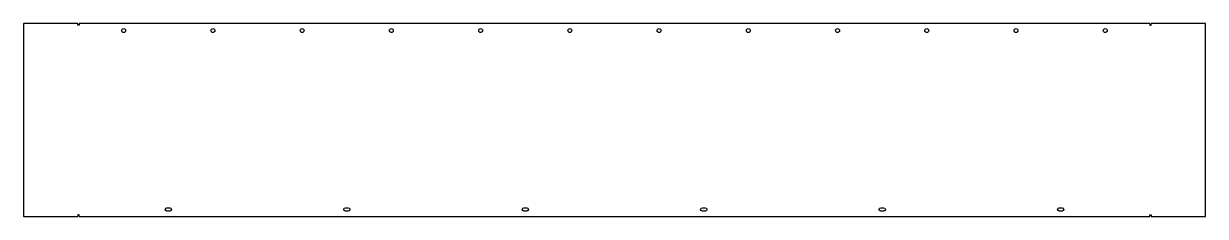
# Model space of a CAD drawing. Header units: millimetres. Extents: x -2854 to 1409, y 53 to 748.
import ezdxf

# ---------------------------------------------------------------- set-up
doc = ezdxf.new("R2010")
doc.units = ezdxf.units.MM

msp = doc.modelspace()

# ---------------------------------------------------------------- linework, layer by layer
for p, q in [((-2853.8, 748.1), (-2853.8, 53.1)), ((-2658.8, 748.1), (-2853.8, 748.1)), ((1209.2, 748.1), (-2653.8, 748.1)), ((1409.2, 748.1), (1214.2, 748.1)), ((1409.2, 53.1), (1409.2, 748.1)), ((-2853.8, 53.1), (-2658.8, 53.1)), ((-2653.8, 53.1), (1209.2, 53.1)), ((1214.2, 53.1), (1409.2, 53.1))]:
    msp.add_line(p, q)
for points in [[(-2653.8, 748.1), (-2653.8, 743.1), (-2658.8, 743.1), (-2658.8, 748.1)], [(1209.2, 748.1), (1209.2, 743.1), (1214.2, 743.1), (1214.2, 748.1)], [(-2653.8, 53.1), (-2653.8, 58.1), (-2658.8, 58.1), (-2658.8, 53.1)], [(1209.2, 53.1), (1209.2, 58.1), (1214.2, 58.1), (1214.2, 53.1)]]:
    msp.add_lwpolyline(points)
for points in [[(-2336.7, 71.9, -1), (-2336.7, 84.4), (-2326.7, 84.4, -1), (-2326.7, 71.9)], [(-1692.9, 71.9, -1), (-1692.9, 84.4), (-1682.9, 84.4, -1), (-1682.9, 71.9)], [(-1049.1, 71.9, -1), (-1049.1, 84.4), (-1039.1, 84.4, -1), (-1039.1, 71.9)], [(-405.3, 71.9, -1), (-405.3, 84.4), (-395.3, 84.4, -1), (-395.3, 71.9)], [(238.5, 71.9, -1), (238.5, 84.4), (248.5, 84.4, -1), (248.5, 71.9)], [(882.3, 71.9, -1), (882.3, 84.4), (892.3, 84.4, -1), (892.3, 71.9)]]:
    msp.add_lwpolyline(points, format="xyb", close=True)
for centre in [(-2492.9, 723.1), (-2171, 723.1), (-1849.1, 723.1), (-1527.2, 723.1), (-1205.3, 723.1), (-883.4, 723.1), (-561.5, 723.1), (-239.6, 723.1), (82.3, 723.1), (404.2, 723.1), (726.1, 723.1), (1048, 723.1)]:
    msp.add_circle(centre, 7)

doc.saveas('drawing.dxf')
